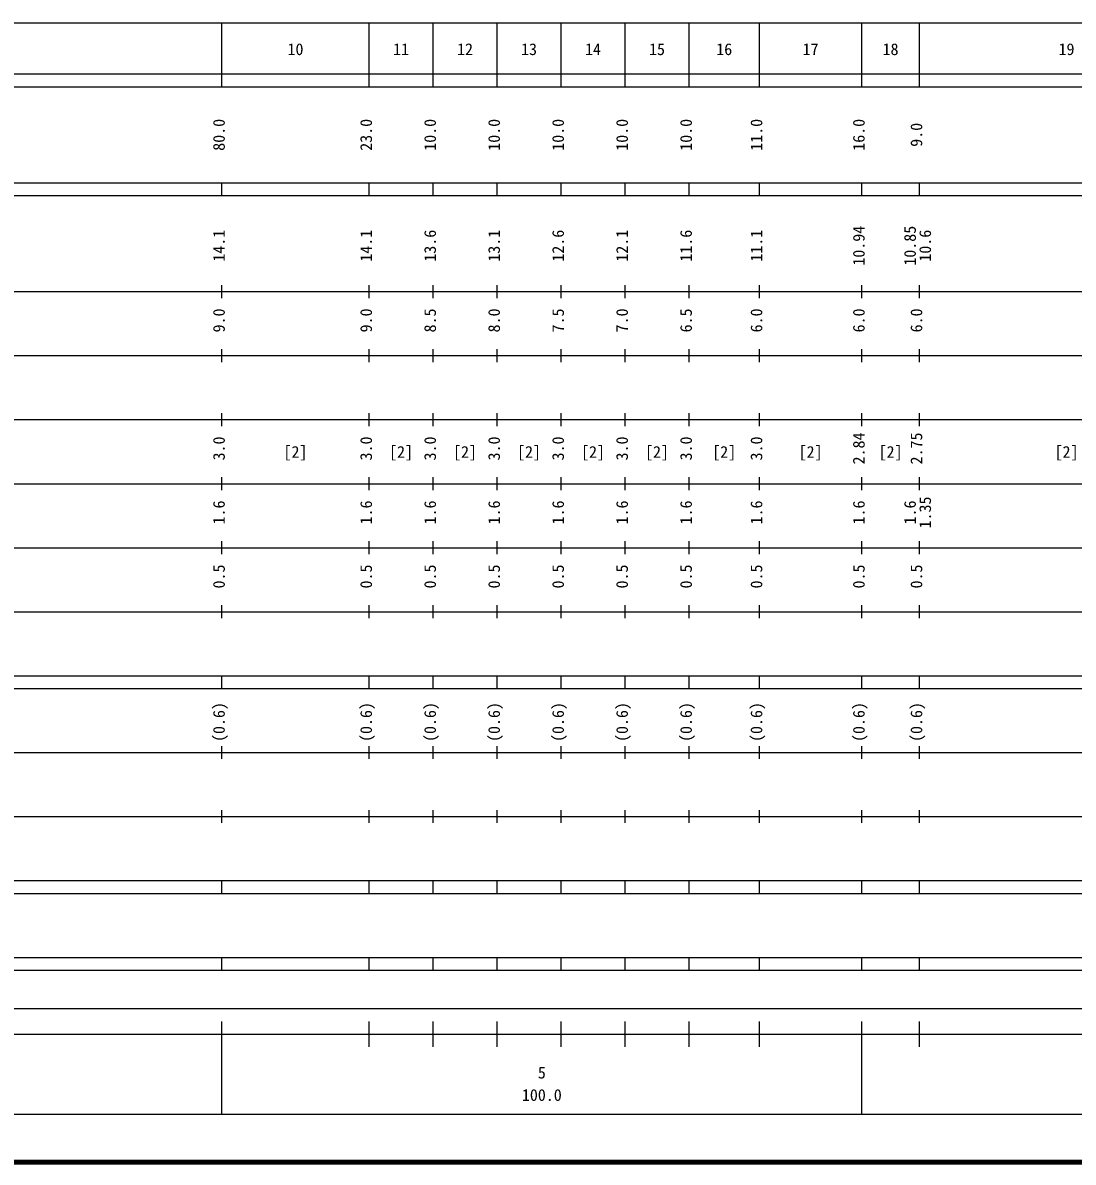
# Model space of a CAD drawing. Units: millimetres on the paper, enlarged 1000 times. Extents: x 40000 to 680000, y 20000 to 380000.
# Drawn here: x 236882 to 401046, y 20000 to 198000 of the extents above; entities that cross this region are included whole.
import ezdxf
from ezdxf.enums import TextEntityAlignment as Align

# ---------------------------------------------------------------- set-up
doc = ezdxf.new("R2010")
doc.units = ezdxf.units.MM
doc.header["$LTSCALE"] = 1000
doc.layers.add('S-TTL', color=2, linetype='Continuous', lineweight=140)
doc.layers.add('S-TTL-BAND', color=7, linetype='Continuous', lineweight=25)
doc.styles.add('ＭＳ ゴシック', font='')
doc.styles.get('ＭＳ ゴシック').set_extended_font_data('MS Gothic')

msp = doc.modelspace()

# ---------------------------------------------------------------- linework, layer by layer
at = {"layer": 'S-TTL'}
msp.add_line((40000, 20000), (680000, 20000), dxfattribs=at)
at = {"layer": 'S-TTL-BAND'}
for p, q in [((68000, 198000), (579000, 198000)), ((268000, 188000), (268000, 198000)), ((291000, 188000), (291000, 198000)), ((301000, 188000), (301000, 198000)), ((311000, 188000), (311000, 198000)), ((321000, 188000), (321000, 198000)), ((331000, 188000), (331000, 198000)), ((341000, 188000), (341000, 198000)), ((352000, 188000), (352000, 198000)), ((368000, 188000), (368000, 198000)), ((377000, 188000), (377000, 198000)), ((40000, 190000), (579000, 190000)), ((40000, 188000), (579000, 188000)), ((40000, 173000), (579000, 173000)), ((268000, 171000), (268000, 173000)), ((291000, 171000), (291000, 173000)), ((301000, 171000), (301000, 173000)), ((311000, 171000), (311000, 173000)), ((321000, 171000), (321000, 173000)), ((331000, 171000), (331000, 173000)), ((341000, 171000), (341000, 173000)), ((352000, 171000), (352000, 173000)), ((368000, 171000), (368000, 173000)), ((377000, 171000), (377000, 173000)), ((40000, 171000), (579000, 171000)), ((268000, 155000), (268000, 157000)), ((291000, 155000), (291000, 157000)), ((301000, 155000), (301000, 157000)), ((311000, 155000), (311000, 157000)), ((321000, 155000), (321000, 157000)), ((331000, 155000), (331000, 157000)), ((341000, 155000), (341000, 157000)), ((352000, 155000), (352000, 157000)), ((368000, 155000), (368000, 157000)), ((377000, 155000), (377000, 157000)), ((40000, 156000), (579000, 156000)), ((46000, 146000), (579000, 146000)), ((268000, 145000), (268000, 147000)), ((291000, 145000), (291000, 147000)), ((301000, 145000), (301000, 147000)), ((311000, 145000), (311000, 147000)), ((321000, 145000), (321000, 147000)), ((331000, 145000), (331000, 147000)), ((341000, 145000), (341000, 147000)), ((352000, 145000), (352000, 147000)), ((368000, 145000), (368000, 147000)), ((377000, 145000), (377000, 147000)), ((52000, 136000), (579000, 136000)), ((268000, 135000), (268000, 137000)), ((291000, 135000), (291000, 137000)), ((301000, 135000), (301000, 137000)), ((311000, 135000), (311000, 137000)), ((321000, 135000), (321000, 137000)), ((331000, 135000), (331000, 137000)), ((341000, 135000), (341000, 137000)), ((352000, 135000), (352000, 137000)), ((368000, 135000), (368000, 137000)), ((377000, 135000), (377000, 137000)), ((268000, 125000), (268000, 127000)), ((291000, 125000), (291000, 127000)), ((301000, 125000), (301000, 127000)), ((311000, 125000), (311000, 127000)), ((321000, 125000), (321000, 127000)), ((331000, 125000), (331000, 127000)), ((341000, 125000), (341000, 127000)), ((352000, 125000), (352000, 127000)), ((368000, 125000), (368000, 127000)), ((377000, 125000), (377000, 127000)), ((46000, 126000), (579000, 126000)), ((52000, 116000), (579000, 116000)), ((268000, 115000), (268000, 117000)), ((291000, 115000), (291000, 117000)), ((301000, 115000), (301000, 117000)), ((311000, 115000), (311000, 117000)), ((321000, 115000), (321000, 117000)), ((331000, 115000), (331000, 117000)), ((341000, 115000), (341000, 117000)), ((352000, 115000), (352000, 117000)), ((368000, 115000), (368000, 117000)), ((377000, 115000), (377000, 117000)), ((268000, 105000), (268000, 107000)), ((291000, 105000), (291000, 107000)), ((301000, 105000), (301000, 107000)), ((311000, 105000), (311000, 107000)), ((321000, 105000), (321000, 107000)), ((331000, 105000), (331000, 107000)), ((341000, 105000), (341000, 107000)), ((352000, 105000), (352000, 107000)), ((368000, 105000), (368000, 107000)), ((377000, 105000), (377000, 107000)), ((46000, 106000), (579000, 106000)), ((40000, 96000), (579000, 96000)), ((268000, 94000), (268000, 96000)), ((291000, 94000), (291000, 96000)), ((301000, 94000), (301000, 96000)), ((311000, 94000), (311000, 96000)), ((321000, 94000), (321000, 96000)), ((331000, 94000), (331000, 96000)), ((341000, 94000), (341000, 96000)), ((352000, 94000), (352000, 96000)), ((368000, 94000), (368000, 96000)), ((377000, 94000), (377000, 96000)), ((40000, 94000), (579000, 94000)), ((49000, 84000), (579000, 84000)), ((268000, 83000), (268000, 85000)), ((291000, 83000), (291000, 85000)), ((301000, 83000), (301000, 85000)), ((311000, 83000), (311000, 85000)), ((321000, 83000), (321000, 85000)), ((331000, 83000), (331000, 85000)), ((341000, 83000), (341000, 85000)), ((352000, 83000), (352000, 85000)), ((368000, 83000), (368000, 85000)), ((377000, 83000), (377000, 85000)), ((268000, 73000), (268000, 75000)), ((291000, 73000), (291000, 75000)), ((301000, 73000), (301000, 75000)), ((311000, 73000), (311000, 75000)), ((321000, 73000), (321000, 75000)), ((331000, 73000), (331000, 75000)), ((341000, 73000), (341000, 75000)), ((352000, 73000), (352000, 75000)), ((368000, 73000), (368000, 75000)), ((377000, 73000), (377000, 75000)), ((40000, 74000), (579000, 74000)), ((40000, 64000), (579000, 64000)), ((268000, 62000), (268000, 64000)), ((291000, 62000), (291000, 64000)), ((301000, 62000), (301000, 64000)), ((311000, 62000), (311000, 64000)), ((321000, 62000), (321000, 64000)), ((331000, 62000), (331000, 64000)), ((341000, 62000), (341000, 64000)), ((352000, 62000), (352000, 64000)), ((368000, 62000), (368000, 64000)), ((377000, 62000), (377000, 64000)), ((40000, 62000), (579000, 62000)), ((40000, 52000), (579000, 52000)), ((268000, 50000), (268000, 52000)), ((291000, 50000), (291000, 52000)), ((301000, 50000), (301000, 52000)), ((311000, 50000), (311000, 52000)), ((321000, 50000), (321000, 52000)), ((331000, 50000), (331000, 52000)), ((341000, 50000), (341000, 52000)), ((352000, 50000), (352000, 52000)), ((368000, 50000), (368000, 52000)), ((377000, 50000), (377000, 52000)), ((40000, 50000), (579000, 50000)), ((71000, 44000), (565000, 44000)), ((268000, 27500), (268000, 42000)), ((291000, 38000), (291000, 42000)), ((301000, 38000), (301000, 42000)), ((311000, 38000), (311000, 42000)), ((321000, 38000), (321000, 42000)), ((331000, 38000), (331000, 42000)), ((341000, 38000), (341000, 42000)), ((352000, 38000), (352000, 42000)), ((368000, 27500), (368000, 42000)), ((377000, 38000), (377000, 42000)), ((40000, 40000), (579000, 40000)), ((68000, 27500), (579000, 27500))]:
    msp.add_line(p, q, dxfattribs=at)

# ---------------------------------------------------------------- texts
at = {"layer": 'S-TTL-BAND', "style": 'ＭＳ ゴシック'}
for s, p in [('10', (279500, 192405)), ('11', (296000, 192405)), ('12', (306000, 192405)), ('13', (316000, 192405)), ('14', (326000, 192405)), ('15', (336000, 192405)), ('16', (346500, 192405)), ('17', (360000, 192405)), ('18', (372500, 192405)), ('19', (400000, 192405)), ('[2]', (279500, 129500)), ('[2]', (296000, 129500)), ('[2]', (306000, 129500)), ('[2]', (316000, 129500)), ('[2]', (326000, 129500)), ('[2]', (336000, 129500)), ('[2]', (346500, 129500)), ('[2]', (360000, 129500)), ('[2]', (372500, 129500)), ('[2]', (400000, 129500)), ('5', (318000, 32523)), ('100.0', (318000, 29033))]:
    msp.add_text(s, height=1833, dxfattribs=at).set_placement(p, align=Align.BOTTOM_CENTER)
for s, p in [('80.0', (269000, 180500)), ('23.0', (292000, 180500)), ('10.0', (302000, 180500)), ('10.0', (312000, 180500)), ('10.0', (322000, 180500)), ('10.0', (332000, 180500)), ('10.0', (342000, 180500)), ('11.0', (353000, 180500)), ('16.0', (369000, 180500)), ('9.0', (378000, 180500)), ('14.1', (269000, 163174)), ('14.1', (292000, 163174)), ('13.6', (302000, 163174)), ('13.1', (312000, 163174)), ('12.6', (322000, 163174)), ('12.1', (332000, 163174)), ('11.6', (342000, 163174)), ('11.1', (353000, 163174)), ('10.94', (369000, 163174)), ('10.85', (377000, 163174)), ('10.6', (379370, 163174)), ('9.0', (269000, 151500)), ('9.0', (292000, 151500)), ('8.5', (302000, 151500)), ('8.0', (312000, 151500)), ('7.5', (322000, 151500)), ('7.0', (332000, 151500)), ('6.5', (342000, 151500)), ('6.0', (353000, 151500)), ('6.0', (369000, 151500)), ('6.0', (378000, 151500)), ('2.84', (369000, 131500)), ('2.75', (378000, 131500)), ('3.0', (269000, 131500)), ('3.0', (292000, 131500)), ('3.0', (302000, 131500)), ('3.0', (312000, 131500)), ('3.0', (322000, 131500)), ('3.0', (332000, 131500)), ('3.0', (342000, 131500)), ('3.0', (353000, 131500)), ('1.6', (269000, 121500)), ('1.6', (292000, 121500)), ('1.6', (302000, 121500)), ('1.6', (312000, 121500)), ('1.6', (322000, 121500)), ('1.6', (332000, 121500)), ('1.6', (342000, 121500)), ('1.6', (353000, 121500)), ('1.6', (369000, 121500)), ('1.6', (377000, 121500)), ('1.35', (379370, 121500)), ('0.5', (269000, 111500)), ('0.5', (292000, 111500)), ('0.5', (302000, 111500)), ('0.5', (312000, 111500)), ('0.5', (322000, 111500)), ('0.5', (332000, 111500)), ('0.5', (342000, 111500)), ('0.5', (353000, 111500)), ('0.5', (369000, 111500)), ('0.5', (378000, 111500)), ('(0.6)', (269000, 88764)), ('(0.6)', (292000, 88764)), ('(0.6)', (302000, 88764)), ('(0.6)', (312000, 88764)), ('(0.6)', (322000, 88764)), ('(0.6)', (332000, 88764)), ('(0.6)', (342000, 88764)), ('(0.6)', (353000, 88764)), ('(0.6)', (369000, 88764)), ('(0.6)', (378000, 88764))]:
    msp.add_text(s, height=1833, rotation=90, dxfattribs=at).set_placement(p, align=Align.BOTTOM_CENTER)

doc.saveas('drawing.dxf')
